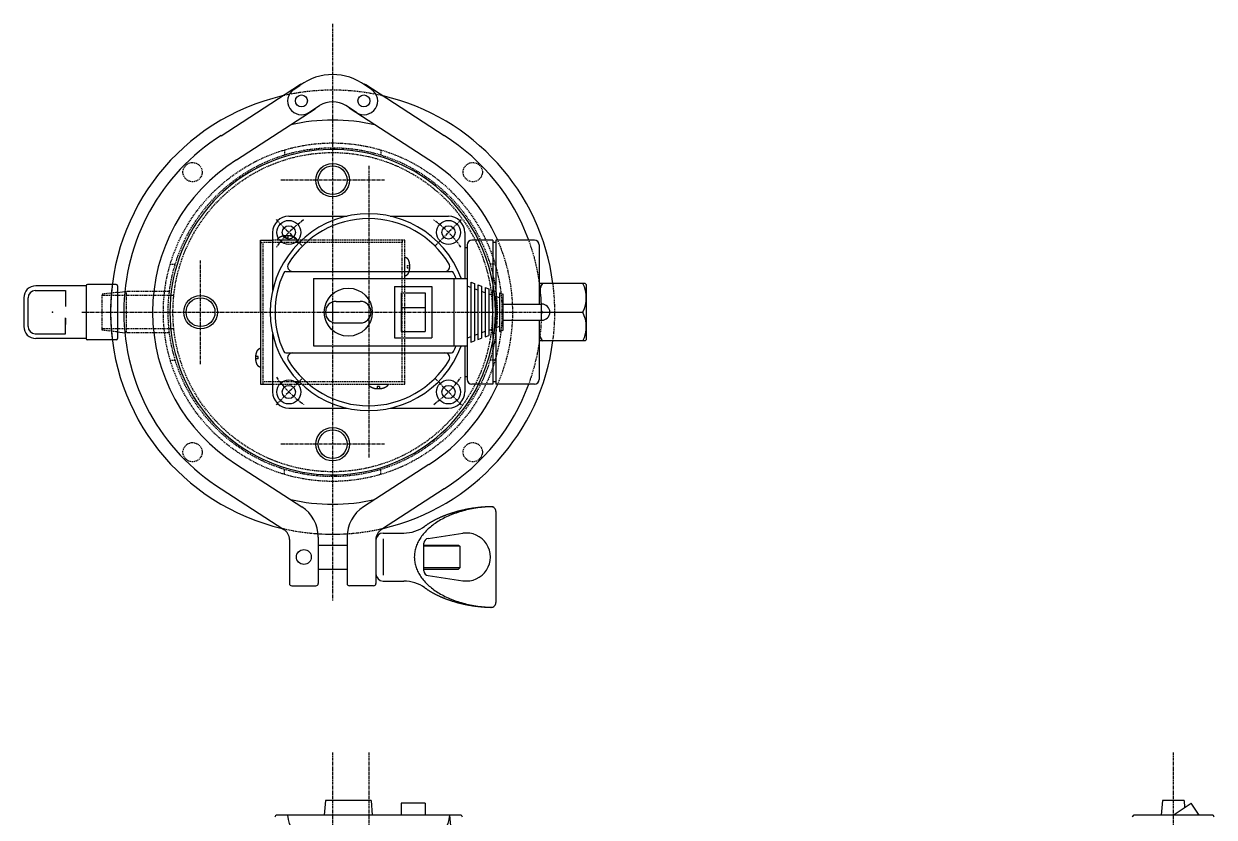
# Model space of a CAD drawing. Extents: x 249 to 1051, y 18 to 996.
# Drawn here: x 287.9 to 783.5, y 665.1 to 995.7 of the extents above; entities that cross this region are included whole.
import ezdxf

# ---------------------------------------------------------------- set-up
doc = ezdxf.new("R2010")
doc.units = 0
doc.linetypes.add('CENTER', pattern=[2, 1.25, -0.25, 0.25, -0.25])
doc.linetypes.add('DASHED', pattern=[0.75, 0.5, -0.25])
doc.layers.get('0').update_dxf_attribs({"linetype": 'CONTINUOUS'})
doc.layers.add('CENTER', color=1, linetype='CENTER')

msp = doc.modelspace()

# ---------------------------------------------------------------- linework, layer by layer
at = {"color": 7, "linetype": 'CONTINUOUS'}
for p, q in [((370.01, 949.05), (402.69, 970.27)), ((400.37, 968.34), (402.88, 969.97)), ((432.63, 968.34), (430.11, 969.97)), ((462.99, 949.05), (430.31, 970.27)), ((406.63, 958.69), (411.05, 961.57)), ((426.37, 958.69), (421.94, 961.57)), ((376.48, 938.95), (409.22, 960.21)), ((456.52, 938.95), (423.78, 960.21)), ((398.3, 915.52), (422.5, 915.52)), ((440.5, 915.52), (464.7, 915.52)), ((391.5, 908.72), (391.5, 884.52)), ((471.5, 908.72), (471.5, 889.52)), ((386.5, 905.52), (386.5, 904.52)), ((386.5, 875.52), (386.5, 905.52)), ((386.5, 905.52), (391.5, 905.52)), ((386.5, 905.52), (391.5, 905.52)), ((386.5, 904.52), (386.5, 904.52)), ((386.5, 904.52), (386.5, 845.52)), ((472.5, 902.38), (471.5, 902.38)), ((472.5, 903.52), (472.5, 847.52)), ((483.25, 905.52), (474.5, 905.52)), ((483.25, 905.52), (483.25, 884.57)), ((484.5, 904.52), (483.25, 904.52)), ((500.5, 905.52), (484.5, 905.52)), ((484.5, 905.52), (484.5, 845.52)), ((502.5, 903.52), (502.5, 878.87)), ((397.03, 892.52), (465.97, 892.52)), ((408.5, 889.52), (408.5, 861.52)), ((408.5, 889.52), (472.5, 889.52)), ((467, 889.52), (467, 861.52)), ((472.5, 889.52), (472.5, 861.52)), ((474, 887.97), (475.5, 887.42)), ((474, 887.97), (474, 863.07)), ((475.5, 887.42), (475.5, 863.62)), ((502.86, 887.52), (502.69, 887.4)), ((521.61, 887.52), (502.86, 887.52)), ((521.61, 887.52), (522.11, 887.02)), ((292.68, 884.48), (305.22, 884.48)), ((313.9, 886.52), (292.9, 886.52)), ((305.22, 884.48), (305.22, 877.91)), ((313.9, 886.52), (313.9, 864.52)), ((326.4, 887.02), (314.4, 887.02)), ((326.9, 886.52), (326.9, 864.52)), ((326.9, 883.75), (329.92, 884.09)), ((442.25, 886.27), (457.75, 886.27)), ((442.25, 886.27), (442.25, 864.77)), ((445, 883.52), (455, 883.52)), ((445, 883.52), (445, 867.52)), ((455, 883.52), (455, 867.52)), ((457.75, 886.27), (457.75, 864.77)), ((474, 885.84), (472.5, 886.39)), ((477, 884.74), (475.5, 885.29)), ((477, 886.87), (478.5, 886.32)), ((477, 886.87), (477, 864.17)), ((478.5, 886.32), (478.5, 864.72)), ((480, 883.64), (478.5, 884.19)), ((480, 885.77), (481.5, 885.22)), ((480, 885.77), (480, 865.27)), ((481.5, 885.22), (481.5, 865.82)), ((483, 882.54), (481.5, 883.09)), ((483, 884.67), (484.5, 884.12)), ((483, 884.67), (483, 866.37)), ((484.5, 884.12), (484.5, 866.92)), ((486, 883.57), (487.5, 883.02)), ((486, 883.57), (486, 867.47)), ((487.5, 868.02), (487.5, 883.02)), ((522.11, 887.02), (522.11, 864.02)), ((522.11, 887.02), (522.11, 864.02)), ((287.9, 881.52), (287.9, 869.52)), ((289.68, 869.55), (289.68, 881.48)), ((416.5, 878.66), (416.5, 872.38)), ((418, 880.02), (428, 880.02)), ((445, 877.52), (455, 877.52)), ((486, 881.44), (484.5, 881.99)), ((487.5, 878.87), (503.58, 878.87)), ((305.22, 866.55), (305.22, 873.12)), ((305.22, 872.99), (305.22, 870.45)), ((386.5, 875.52), (386.5, 845.52)), ((414.27, 875.52), (418.73, 875.52)), ((503.86, 875.52), (520.65, 875.52)), ((418, 871.02), (428, 871.02)), ((445, 867.52), (455, 867.52)), ((480, 867.4), (478.5, 866.85)), ((483, 868.5), (481.5, 867.95)), ((486, 869.6), (484.5, 869.05)), ((486, 867.47), (487.5, 868.02)), ((487.5, 872.17), (503.58, 872.17)), ((502.5, 872.17), (502.5, 847.52)), ((292.68, 866.55), (305.22, 866.55)), ((313.9, 864.52), (292.9, 864.52)), ((313.9, 864.52), (310.25, 864.52)), ((326.4, 864.02), (314.4, 864.02)), ((326.9, 867.29), (329.92, 866.94)), ((391.5, 866.52), (391.5, 842.32)), ((442.25, 864.77), (457.75, 864.77)), ((474, 865.2), (472.5, 864.65)), ((474, 863.07), (475.5, 863.62)), ((477, 866.3), (475.5, 865.75)), ((477, 864.17), (478.5, 864.72)), ((480, 865.27), (481.5, 865.82)), ((483, 866.37), (484.5, 866.92)), ((483.25, 866.46), (483.25, 845.52)), ((502.86, 863.52), (502.69, 863.63)), ((521.61, 863.52), (502.86, 863.52)), ((522.11, 864.02), (521.61, 863.52)), ((386.5, 860.5), (386.5, 852.53)), ((397.03, 858.52), (465.97, 858.52)), ((408.5, 861.52), (472.5, 861.52)), ((471.5, 861.52), (471.5, 842.32)), ((385.5, 857.02), (384.52, 857.02)), ((385.5, 856.02), (384.52, 856.02)), ((385.5, 856.02), (385.5, 857.02)), ((472.5, 848.65), (471.5, 848.65)), ((386.5, 845.52), (391.5, 845.52)), ((387.5, 845.52), (391.5, 845.52)), ((483.25, 845.52), (474.5, 845.52)), ((484.5, 846.51), (483.25, 846.51)), ((500.5, 845.52), (484.5, 845.52)), ((398.3, 835.52), (422.5, 835.52)), ((440.5, 835.52), (464.7, 835.52)), ((376.48, 812.08), (403.67, 794.43)), ((456.52, 812.08), (429.33, 794.43)), ((370.01, 801.98), (396.22, 784.96)), ((462.99, 801.98), (436.78, 784.96)), ((484.5, 792.48), (484.5, 754.55)), ((437.5, 783.52), (446.12, 783.52)), ((456.21, 781.27), (470.7, 783.4)), ((398.5, 780.76), (398.5, 762.52)), ((410.5, 781.85), (410.5, 762.52)), ((410.5, 778.52), (422.5, 778.52)), ((422.5, 781.85), (422.5, 762.52)), ((434.5, 780.76), (434.5, 762.52)), ((434.5, 780.52), (434.5, 766.52)), ((437.5, 781.13), (437.5, 765.9)), ((454.5, 767.74), (454.5, 779.29)), ((454.5, 778.52), (468.95, 778.52)), ((468.95, 778.52), (469.5, 777.97)), ((469.5, 777.97), (454.5, 777.97)), ((469.5, 777.97), (469.5, 769.07)), ((410.5, 768.52), (422.5, 768.52)), ((469.5, 769.07), (454.5, 769.07)), ((454.5, 768.52), (468.95, 768.52)), ((468.95, 768.52), (469.5, 769.07)), ((437.5, 763.52), (446.12, 763.52)), ((456.21, 765.77), (470.7, 763.64)), ((399.5, 761.52), (409.5, 761.52)), ((433.5, 761.52), (423.5, 761.52)), ((413.5, 672.02), (413, 666.02)), ((432.5, 672.02), (413.5, 672.02)), ((432.5, 672.02), (433, 666.02)), ((445, 671.02), (445, 666.02)), ((455, 671.02), (445, 671.02)), ((455, 671.02), (455, 666.02)), ((762, 672.02), (761.5, 666.02)), ((771, 672.02), (762, 672.02)), ((766.5, 666.02), (774, 671.02)), ((771, 672.02), (771.24, 669.17)), ((777.33, 666.02), (774, 671.02)), ((469.57, 666.02), (393.43, 666.02)), ((467, 647.52), (465.25, 666.02)), ((782.55, 666.02), (750.45, 666.02))]:
    msp.add_line(p, q, dxfattribs=at)
at = {"color": 3, "linetype": 'DASHED'}
for p, q in [((396.5, 943.12), (396.5, 941.03)), ((436.5, 943.12), (436.5, 941.03)), ((397, 906.52), (397, 907.5)), ((398, 906.52), (398, 907.5)), ((386.5, 904.52), (387.5, 904.52)), ((445.5, 904.52), (387.5, 904.52)), ((387.5, 846.52), (387.5, 904.52)), ((445.5, 905.52), (391.5, 905.52)), ((401.48, 905.52), (393.52, 905.52)), ((397, 906.52), (398, 906.52)), ((446.5, 905.52), (445.5, 905.52)), ((445.5, 905.52), (445.5, 904.52)), ((445.5, 846.52), (445.5, 904.52)), ((446.5, 846.52), (446.5, 905.52)), ((446.5, 890.53), (446.5, 898.5)), ((348.9, 895.52), (350.99, 895.52)), ((447.5, 895.02), (448.49, 895.02)), ((447.5, 895.02), (447.5, 894.02)), ((447.5, 894.02), (448.49, 894.02)), ((484.1, 895.52), (482.02, 895.52)), ((326.9, 883.75), (320.55, 883.02)), ((320.55, 868.02), (320.55, 883.02)), ((326.9, 882.52), (320.55, 882.52)), ((326.9, 883.75), (326.9, 867.29)), ((350.37, 882.52), (326.9, 882.52)), ((329.92, 884.09), (330.55, 884.17)), ((330.55, 884.17), (330.55, 866.87)), ((348.55, 884.17), (330.55, 884.17)), ((326.9, 868.52), (320.55, 868.52)), ((326.9, 867.29), (320.55, 868.02)), ((350.37, 868.52), (326.9, 868.52)), ((330.55, 866.87), (329.92, 866.94)), ((348.55, 866.87), (330.55, 866.87)), ((348.9, 855.52), (350.99, 855.52)), ((484.1, 855.52), (482.02, 855.52)), ((387.5, 845.52), (387.5, 846.52)), ((445.5, 846.52), (387.5, 846.52)), ((391.5, 845.52), (446.5, 845.52)), ((431.52, 845.52), (439.48, 845.52)), ((435, 844.52), (435, 843.53)), ((436, 844.52), (435, 844.52)), ((436, 844.52), (436, 843.53)), ((446.5, 846.52), (445.5, 846.52)), ((446.5, 845.52), (446.5, 846.52)), ((396.5, 807.91), (396.5, 810)), ((436.5, 807.91), (436.5, 810))]:
    msp.add_line(p, q, dxfattribs=at)
for points in [[(393.52, 905.52, 0), (393.52, 905.57, 0), (393.52, 905.62, 0), (393.53, 905.66, 0), (393.54, 905.71, 0), (393.55, 905.76, 0), (393.56, 905.81, 0), (393.58, 905.86, 0), (393.59, 905.91, 0), (393.61, 905.95, 0), (393.64, 906, 0), (393.66, 906.05, 0), (393.69, 906.1, 0), (393.72, 906.14, 0), (393.75, 906.19, 0), (393.78, 906.24, 0), (393.82, 906.28, 0), (393.86, 906.33, 0), (393.9, 906.37, 0), (393.94, 906.42, 0), (393.99, 906.46, 0), (394.04, 906.5, 0), (394.08, 906.54, 0), (394.13, 906.59, 0), (394.19, 906.63, 0), (394.24, 906.67, 0), (394.3, 906.71, 0), (394.36, 906.75, 0), (394.42, 906.78, 0), (394.48, 906.82, 0), (394.55, 906.86, 0), (394.62, 906.9, 0), (394.68, 906.93, 0), (394.75, 906.97, 0), (394.83, 907, 0), (394.9, 907.03, 0), (394.97, 907.06, 0), (395.05, 907.09, 0), (395.13, 907.12, 0), (395.21, 907.15, 0), (395.29, 907.18, 0), (395.37, 907.21, 0), (395.45, 907.23, 0), (395.54, 907.26, 0), (395.62, 907.28, 0), (395.71, 907.3, 0), (395.8, 907.32, 0), (395.89, 907.35, 0), (395.98, 907.36, 0), (396.07, 907.38, 0), (396.16, 907.4, 0), (396.25, 907.42, 0), (396.34, 907.43, 0), (396.44, 907.44, 0), (396.53, 907.46, 0), (396.63, 907.47, 0), (396.72, 907.48, 0), (396.82, 907.49, 0), (396.92, 907.49, 0), (397.01, 907.5, 0), (397.11, 907.51, 0), (397.21, 907.51, 0), (397.31, 907.51, 0), (397.4, 907.52, 0), (397.5, 907.52, 0), (397.6, 907.52, 0), (397.7, 907.51, 0), (397.79, 907.51, 0), (397.89, 907.51, 0), (397.99, 907.5, 0), (398.08, 907.49, 0), (398.18, 907.49, 0), (398.28, 907.48, 0), (398.37, 907.47, 0), (398.47, 907.46, 0), (398.56, 907.44, 0), (398.66, 907.43, 0), (398.75, 907.42, 0), (398.84, 907.4, 0), (398.94, 907.38, 0), (399.02, 907.36, 0), (399.12, 907.35, 0), (399.2, 907.32, 0), (399.29, 907.3, 0), (399.38, 907.28, 0), (399.46, 907.26, 0), (399.55, 907.23, 0), (399.63, 907.21, 0), (399.71, 907.18, 0), (399.8, 907.15, 0), (399.87, 907.12, 0), (399.95, 907.09, 0), (400.03, 907.06, 0), (400.1, 907.03, 0), (400.18, 907, 0), (400.25, 906.97, 0), (400.32, 906.93, 0), (400.39, 906.9, 0), (400.45, 906.86, 0), (400.52, 906.82, 0), (400.58, 906.78, 0), (400.64, 906.75, 0), (400.7, 906.71, 0), (400.76, 906.67, 0), (400.81, 906.63, 0), (400.87, 906.59, 0), (400.92, 906.54, 0), (400.97, 906.5, 0), (401.01, 906.46, 0), (401.06, 906.42, 0), (401.1, 906.37, 0), (401.14, 906.33, 0), (401.18, 906.28, 0), (401.22, 906.24, 0), (401.25, 906.19, 0), (401.28, 906.14, 0), (401.31, 906.1, 0), (401.34, 906.05, 0), (401.37, 906, 0), (401.39, 905.95, 0), (401.41, 905.91, 0), (401.43, 905.86, 0), (401.44, 905.81, 0), (401.45, 905.76, 0), (401.46, 905.71, 0), (401.47, 905.66, 0), (401.48, 905.62, 0), (401.48, 905.57, 0), (401.49, 905.52, 0)], [(446.5, 898.5, 0), (446.55, 898.5, 0), (446.6, 898.49, 0), (446.65, 898.49, 0), (446.7, 898.48, 0), (446.75, 898.47, 0), (446.79, 898.46, 0), (446.84, 898.44, 0), (446.89, 898.42, 0), (446.94, 898.4, 0), (446.99, 898.38, 0), (447.03, 898.36, 0), (447.08, 898.33, 0), (447.13, 898.3, 0), (447.18, 898.27, 0), (447.22, 898.23, 0), (447.27, 898.2, 0), (447.31, 898.16, 0), (447.36, 898.12, 0), (447.4, 898.08, 0), (447.44, 898.03, 0), (447.49, 897.98, 0), (447.53, 897.93, 0), (447.57, 897.88, 0), (447.61, 897.83, 0), (447.65, 897.77, 0), (447.69, 897.72, 0), (447.73, 897.66, 0), (447.77, 897.6, 0), (447.81, 897.53, 0), (447.84, 897.47, 0), (447.88, 897.4, 0), (447.92, 897.33, 0), (447.95, 897.26, 0), (447.98, 897.19, 0), (448.01, 897.12, 0), (448.05, 897.04, 0), (448.08, 896.97, 0), (448.11, 896.89, 0), (448.14, 896.81, 0), (448.16, 896.73, 0), (448.19, 896.65, 0), (448.22, 896.57, 0), (448.24, 896.48, 0), (448.26, 896.39, 0), (448.29, 896.31, 0), (448.31, 896.22, 0), (448.33, 896.13, 0), (448.35, 896.04, 0), (448.37, 895.95, 0), (448.38, 895.86, 0), (448.4, 895.77, 0), (448.42, 895.67, 0), (448.43, 895.58, 0), (448.44, 895.48, 0), (448.45, 895.39, 0), (448.46, 895.29, 0), (448.47, 895.2, 0), (448.48, 895.1, 0), (448.49, 895, 0), (448.49, 894.91, 0), (448.5, 894.81, 0), (448.5, 894.71, 0), (448.5, 894.61, 0), (448.5, 894.52, 0), (448.5, 894.42, 0), (448.5, 894.32, 0), (448.5, 894.22, 0), (448.49, 894.13, 0), (448.49, 894.03, 0), (448.48, 893.93, 0), (448.47, 893.83, 0), (448.46, 893.74, 0), (448.45, 893.64, 0), (448.44, 893.55, 0), (448.43, 893.45, 0), (448.42, 893.36, 0), (448.4, 893.27, 0), (448.38, 893.17, 0), (448.37, 893.08, 0), (448.35, 892.99, 0), (448.33, 892.9, 0), (448.31, 892.81, 0), (448.29, 892.73, 0), (448.26, 892.64, 0), (448.24, 892.55, 0), (448.22, 892.47, 0), (448.19, 892.38, 0), (448.16, 892.3, 0), (448.14, 892.22, 0), (448.11, 892.14, 0), (448.08, 892.07, 0), (448.05, 891.99, 0), (448.01, 891.91, 0), (447.98, 891.84, 0), (447.95, 891.77, 0), (447.92, 891.7, 0), (447.88, 891.63, 0), (447.84, 891.57, 0), (447.81, 891.5, 0), (447.77, 891.44, 0), (447.73, 891.38, 0), (447.69, 891.32, 0), (447.65, 891.26, 0), (447.61, 891.2, 0), (447.57, 891.15, 0), (447.53, 891.1, 0), (447.49, 891.05, 0), (447.44, 891, 0), (447.4, 890.96, 0), (447.36, 890.91, 0), (447.31, 890.87, 0), (447.27, 890.84, 0), (447.22, 890.8, 0), (447.18, 890.77, 0), (447.13, 890.73, 0), (447.08, 890.7, 0), (447.03, 890.68, 0), (446.99, 890.65, 0), (446.94, 890.63, 0), (446.89, 890.61, 0), (446.84, 890.59, 0), (446.79, 890.58, 0), (446.75, 890.56, 0), (446.7, 890.55, 0), (446.65, 890.54, 0), (446.6, 890.54, 0), (446.55, 890.53, 0), (446.5, 890.53, 0)], [(439.48, 845.52, 0), (439.48, 845.47, 0), (439.48, 845.42, 0), (439.47, 845.37, 0), (439.46, 845.32, 0), (439.45, 845.27, 0), (439.44, 845.22, 0), (439.43, 845.17, 0), (439.41, 845.13, 0), (439.39, 845.08, 0), (439.37, 845.03, 0), (439.34, 844.98, 0), (439.31, 844.94, 0), (439.28, 844.89, 0), (439.25, 844.84, 0), (439.22, 844.8, 0), (439.18, 844.75, 0), (439.14, 844.71, 0), (439.1, 844.66, 0), (439.06, 844.62, 0), (439.01, 844.57, 0), (438.97, 844.53, 0), (438.92, 844.49, 0), (438.87, 844.45, 0), (438.81, 844.4, 0), (438.76, 844.36, 0), (438.7, 844.33, 0), (438.64, 844.29, 0), (438.58, 844.25, 0), (438.52, 844.21, 0), (438.45, 844.17, 0), (438.39, 844.14, 0), (438.32, 844.1, 0), (438.25, 844.07, 0), (438.18, 844.03, 0), (438.1, 844, 0), (438.03, 843.97, 0), (437.95, 843.94, 0), (437.87, 843.91, 0), (437.8, 843.88, 0), (437.71, 843.85, 0), (437.63, 843.83, 0), (437.55, 843.8, 0), (437.46, 843.78, 0), (437.38, 843.75, 0), (437.29, 843.73, 0), (437.2, 843.71, 0), (437.12, 843.69, 0), (437.02, 843.67, 0), (436.93, 843.65, 0), (436.84, 843.63, 0), (436.75, 843.62, 0), (436.66, 843.6, 0), (436.56, 843.59, 0), (436.47, 843.58, 0), (436.37, 843.57, 0), (436.28, 843.55, 0), (436.18, 843.55, 0), (436.08, 843.54, 0), (435.99, 843.53, 0), (435.89, 843.53, 0), (435.79, 843.52, 0), (435.7, 843.52, 0), (435.6, 843.52, 0), (435.5, 843.52, 0), (435.4, 843.52, 0), (435.31, 843.52, 0), (435.21, 843.52, 0), (435.11, 843.53, 0), (435.01, 843.53, 0), (434.92, 843.54, 0), (434.82, 843.55, 0), (434.72, 843.55, 0), (434.63, 843.57, 0), (434.53, 843.58, 0), (434.44, 843.59, 0), (434.34, 843.6, 0), (434.25, 843.62, 0), (434.16, 843.63, 0), (434.07, 843.65, 0), (433.98, 843.67, 0), (433.89, 843.69, 0), (433.8, 843.71, 0), (433.71, 843.73, 0), (433.62, 843.75, 0), (433.54, 843.78, 0), (433.45, 843.8, 0), (433.37, 843.83, 0), (433.29, 843.85, 0), (433.21, 843.88, 0), (433.13, 843.91, 0), (433.05, 843.94, 0), (432.97, 843.97, 0), (432.9, 844, 0), (432.83, 844.03, 0), (432.75, 844.07, 0), (432.68, 844.1, 0), (432.62, 844.14, 0), (432.55, 844.17, 0), (432.48, 844.21, 0), (432.42, 844.25, 0), (432.36, 844.29, 0), (432.3, 844.33, 0), (432.24, 844.36, 0), (432.19, 844.4, 0), (432.13, 844.45, 0), (432.08, 844.49, 0), (432.04, 844.53, 0), (431.99, 844.57, 0), (431.94, 844.62, 0), (431.9, 844.66, 0), (431.86, 844.71, 0), (431.82, 844.75, 0), (431.78, 844.8, 0), (431.75, 844.84, 0), (431.72, 844.89, 0), (431.69, 844.94, 0), (431.66, 844.98, 0), (431.64, 845.03, 0), (431.61, 845.08, 0), (431.59, 845.13, 0), (431.58, 845.17, 0), (431.56, 845.22, 0), (431.55, 845.27, 0), (431.54, 845.32, 0), (431.53, 845.37, 0), (431.52, 845.42, 0), (431.52, 845.47, 0), (431.52, 845.52, 0)]]:
    msp.add_polyline3d(points, dxfattribs=at)
at = {"color": 7, "linetype": 'CONTINUOUS'}
for points in [[(386.5, 852.53, 0), (386.45, 852.53, 0), (386.4, 852.54, 0), (386.35, 852.54, 0), (386.31, 852.55, 0), (386.26, 852.56, 0), (386.21, 852.58, 0), (386.16, 852.59, 0), (386.11, 852.61, 0), (386.06, 852.63, 0), (386.01, 852.65, 0), (385.97, 852.68, 0), (385.92, 852.7, 0), (385.87, 852.73, 0), (385.83, 852.77, 0), (385.78, 852.8, 0), (385.74, 852.84, 0), (385.69, 852.88, 0), (385.65, 852.91, 0), (385.6, 852.96, 0), (385.56, 853, 0), (385.51, 853.05, 0), (385.47, 853.1, 0), (385.43, 853.15, 0), (385.39, 853.2, 0), (385.35, 853.26, 0), (385.31, 853.32, 0), (385.27, 853.38, 0), (385.23, 853.44, 0), (385.19, 853.5, 0), (385.16, 853.57, 0), (385.12, 853.63, 0), (385.09, 853.7, 0), (385.05, 853.77, 0), (385.02, 853.84, 0), (384.99, 853.91, 0), (384.95, 853.99, 0), (384.92, 854.07, 0), (384.89, 854.14, 0), (384.87, 854.22, 0), (384.84, 854.3, 0), (384.81, 854.38, 0), (384.79, 854.47, 0), (384.76, 854.55, 0), (384.74, 854.64, 0), (384.71, 854.73, 0), (384.69, 854.81, 0), (384.67, 854.9, 0), (384.65, 854.99, 0), (384.63, 855.08, 0), (384.62, 855.17, 0), (384.6, 855.27, 0), (384.59, 855.36, 0), (384.57, 855.45, 0), (384.56, 855.55, 0), (384.55, 855.64, 0), (384.54, 855.74, 0), (384.53, 855.84, 0), (384.52, 855.93, 0), (384.52, 856.03, 0), (384.51, 856.13, 0), (384.51, 856.22, 0), (384.5, 856.32, 0), (384.5, 856.42, 0), (384.5, 856.52, 0), (384.5, 856.61, 0), (384.5, 856.71, 0), (384.51, 856.81, 0), (384.51, 856.91, 0), (384.52, 857, 0), (384.52, 857.1, 0), (384.53, 857.2, 0), (384.54, 857.29, 0), (384.55, 857.39, 0), (384.56, 857.48, 0), (384.57, 857.58, 0), (384.59, 857.67, 0), (384.6, 857.77, 0), (384.62, 857.86, 0), (384.63, 857.95, 0), (384.65, 858.04, 0), (384.67, 858.13, 0), (384.69, 858.22, 0), (384.71, 858.31, 0), (384.74, 858.39, 0), (384.76, 858.48, 0), (384.79, 858.57, 0), (384.81, 858.65, 0), (384.84, 858.73, 0), (384.87, 858.81, 0), (384.89, 858.89, 0), (384.92, 858.97, 0), (384.95, 859.04, 0), (384.99, 859.12, 0), (385.02, 859.19, 0), (385.05, 859.26, 0), (385.09, 859.33, 0), (385.12, 859.4, 0), (385.16, 859.47, 0), (385.19, 859.53, 0), (385.23, 859.6, 0), (385.27, 859.66, 0), (385.31, 859.72, 0), (385.35, 859.77, 0), (385.39, 859.83, 0), (385.43, 859.88, 0), (385.47, 859.93, 0), (385.51, 859.98, 0), (385.56, 860.03, 0), (385.6, 860.08, 0), (385.65, 860.12, 0), (385.69, 860.16, 0), (385.74, 860.2, 0), (385.78, 860.23, 0), (385.83, 860.27, 0), (385.87, 860.3, 0), (385.92, 860.33, 0), (385.97, 860.36, 0), (386.01, 860.38, 0), (386.06, 860.4, 0), (386.11, 860.42, 0), (386.16, 860.44, 0), (386.21, 860.46, 0), (386.26, 860.47, 0), (386.31, 860.48, 0), (386.35, 860.49, 0), (386.4, 860.5, 0), (386.45, 860.5, 0), (386.5, 860.5, 0)], [(482.43, 794.48, 0), (481.63, 794.44, 0), (480.83, 794.39, 0), (480.03, 794.33, 0), (479.24, 794.26, 0), (478.45, 794.18, 0), (477.66, 794.09, 0), (476.87, 793.98, 0), (476.1, 793.86, 0), (475.32, 793.74, 0), (474.55, 793.6, 0), (473.79, 793.45, 0), (473.03, 793.28, 0), (472.28, 793.11, 0), (471.53, 792.93, 0), (470.8, 792.74, 0), (470.06, 792.53, 0), (469.34, 792.31, 0), (468.63, 792.09, 0), (467.92, 791.85, 0), (467.23, 791.61, 0), (466.54, 791.35, 0), (465.87, 791.08, 0), (465.2, 790.8, 0), (464.55, 790.52, 0), (463.9, 790.22, 0), (463.27, 789.92, 0), (462.65, 789.61, 0), (462.04, 789.28, 0), (461.45, 788.95, 0), (460.86, 788.61, 0), (460.29, 788.26, 0), (459.74, 787.9, 0), (459.19, 787.54, 0), (458.67, 787.17, 0), (458.15, 786.79, 0), (457.65, 786.4, 0), (457.17, 786.01, 0), (456.7, 785.6, 0), (456.24, 785.2, 0), (455.81, 784.78, 0), (455.38, 784.36, 0), (454.98, 783.93, 0), (454.59, 783.5, 0), (454.21, 783.06, 0), (453.86, 782.62, 0), (453.52, 782.17, 0), (453.2, 781.71, 0), (452.89, 781.26, 0), (452.61, 780.79, 0), (452.34, 780.33, 0), (452.09, 779.86, 0), (451.85, 779.38, 0), (451.64, 778.9, 0), (451.44, 778.42, 0), (451.26, 777.94, 0), (451.11, 777.46, 0), (450.96, 776.97, 0), (450.84, 776.48, 0), (450.74, 775.99, 0), (450.65, 775.5, 0), (450.59, 775, 0), (450.54, 774.51, 0), (450.51, 774.01, 0), (450.5, 773.52, 0), (450.51, 773.02, 0), (450.54, 772.53, 0), (450.59, 772.03, 0), (450.65, 771.54, 0), (450.74, 771.04, 0), (450.84, 770.55, 0), (450.96, 770.07, 0), (451.11, 769.58, 0), (451.26, 769.09, 0), (451.44, 768.61, 0), (451.64, 768.13, 0), (451.85, 767.65, 0), (452.09, 767.18, 0), (452.34, 766.71, 0), (452.61, 766.24, 0), (452.89, 765.78, 0), (453.2, 765.32, 0), (453.52, 764.86, 0), (453.86, 764.42, 0), (454.21, 763.97, 0), (454.59, 763.53, 0), (454.98, 763.1, 0), (455.38, 762.67, 0), (455.81, 762.25, 0), (456.24, 761.84, 0), (456.7, 761.43, 0), (457.17, 761.03, 0), (457.65, 760.63, 0), (458.15, 760.25, 0), (458.67, 759.87, 0), (459.19, 759.49, 0), (459.74, 759.13, 0), (460.29, 758.77, 0), (460.86, 758.42, 0), (461.45, 758.08, 0), (462.04, 757.75, 0), (462.65, 757.43, 0), (463.27, 757.11, 0), (463.9, 756.81, 0), (464.55, 756.51, 0), (465.2, 756.23, 0), (465.87, 755.95, 0), (466.54, 755.68, 0), (467.23, 755.43, 0), (467.92, 755.18, 0), (468.63, 754.95, 0), (469.34, 754.72, 0), (470.06, 754.5, 0), (470.8, 754.3, 0), (471.53, 754.1, 0), (472.28, 753.92, 0), (473.03, 753.75, 0), (473.79, 753.59, 0), (474.55, 753.44, 0), (475.32, 753.3, 0), (476.1, 753.17, 0), (476.87, 753.05, 0), (477.66, 752.95, 0), (478.45, 752.85, 0), (479.24, 752.77, 0), (480.03, 752.7, 0), (480.83, 752.64, 0), (481.63, 752.59, 0), (482.43, 752.56, 0)], [(482.44, 794.49, 0), (482.19, 794.48, 0), (481.94, 794.47, 0), (481.69, 794.46, 0), (481.44, 794.45, 0), (481.19, 794.43, 0), (480.94, 794.42, 0), (480.69, 794.41, 0), (480.44, 794.39, 0), (480.19, 794.38, 0), (479.94, 794.36, 0), (479.7, 794.34, 0), (479.45, 794.32, 0), (479.2, 794.3, 0), (478.95, 794.28, 0), (478.7, 794.26, 0), (478.46, 794.24, 0), (478.21, 794.22, 0), (477.96, 794.19, 0), (477.72, 794.17, 0), (477.47, 794.14, 0), (477.23, 794.12, 0), (476.98, 794.09, 0), (476.74, 794.06, 0), (476.49, 794.03, 0), (476.25, 794, 0), (476, 793.97, 0), (475.76, 793.93, 0), (475.52, 793.9, 0), (475.27, 793.87, 0), (475.03, 793.83, 0), (474.79, 793.8, 0), (474.55, 793.76, 0), (474.31, 793.72, 0), (474.06, 793.68, 0), (473.82, 793.64, 0), (473.58, 793.6, 0), (473.35, 793.56, 0), (473.11, 793.52, 0), (472.87, 793.48, 0), (472.63, 793.43, 0), (472.39, 793.39, 0), (472.16, 793.34, 0), (471.92, 793.29, 0), (471.69, 793.25, 0), (471.45, 793.2, 0), (471.22, 793.15, 0), (470.98, 793.1, 0), (470.75, 793.05, 0), (470.52, 792.99, 0), (470.29, 792.94, 0), (470.05, 792.89, 0), (469.82, 792.83, 0), (469.59, 792.78, 0), (469.36, 792.72, 0), (469.13, 792.66, 0), (468.91, 792.61, 0), (468.68, 792.55, 0), (468.45, 792.49, 0), (468.23, 792.42, 0), (468, 792.36, 0), (467.78, 792.3, 0), (467.55, 792.24, 0), (467.33, 792.17, 0), (467.11, 792.11, 0), (466.89, 792.04, 0), (466.67, 791.98, 0), (466.45, 791.91, 0), (466.23, 791.84, 0), (466.01, 791.77, 0), (465.79, 791.7, 0), (465.58, 791.63, 0), (465.36, 791.56, 0), (465.15, 791.49, 0), (464.93, 791.41, 0), (464.72, 791.34, 0), (464.51, 791.27, 0), (464.3, 791.19, 0), (464.09, 791.11, 0), (463.88, 791.04, 0), (463.67, 790.96, 0), (463.46, 790.88, 0), (463.25, 790.8, 0), (463.05, 790.72, 0), (462.84, 790.64, 0), (462.64, 790.56, 0), (462.44, 790.48, 0), (462.24, 790.39, 0), (462.04, 790.31, 0), (461.84, 790.22, 0), (461.64, 790.14, 0), (461.44, 790.05, 0), (461.24, 789.96, 0), (461.05, 789.88, 0), (460.85, 789.79, 0), (460.66, 789.7, 0), (460.47, 789.61, 0), (460.28, 789.52, 0), (460.08, 789.43, 0), (459.9, 789.33, 0), (459.71, 789.24, 0), (459.52, 789.15, 0), (459.33, 789.05, 0), (459.15, 788.96, 0), (458.97, 788.86, 0), (458.79, 788.77, 0), (458.6, 788.67, 0), (458.42, 788.57, 0), (458.25, 788.47, 0), (458.07, 788.38, 0), (457.89, 788.27, 0), (457.71, 788.17, 0), (457.54, 788.07, 0), (457.37, 787.97, 0), (457.2, 787.87, 0), (457.02, 787.77, 0), (456.86, 787.66, 0), (456.69, 787.56, 0), (456.52, 787.46, 0), (456.36, 787.35, 0), (456.19, 787.24, 0), (456.03, 787.14, 0), (455.87, 787.03, 0), (455.71, 786.92, 0), (455.55, 786.81, 0), (455.39, 786.7, 0), (455.23, 786.59, 0), (455.08, 786.48, 0), (454.92, 786.37, 0)], [(454.92, 760.66, 0), (455.08, 760.55, 0), (455.23, 760.44, 0), (455.39, 760.33, 0), (455.55, 760.22, 0), (455.71, 760.11, 0), (455.87, 760, 0), (456.03, 759.9, 0), (456.19, 759.79, 0), (456.36, 759.68, 0), (456.52, 759.58, 0), (456.69, 759.47, 0), (456.86, 759.37, 0), (457.02, 759.27, 0), (457.2, 759.16, 0), (457.37, 759.06, 0), (457.54, 758.96, 0), (457.71, 758.86, 0), (457.89, 758.76, 0), (458.07, 758.66, 0), (458.25, 758.56, 0), (458.42, 758.46, 0), (458.6, 758.36, 0), (458.79, 758.27, 0), (458.97, 758.17, 0), (459.15, 758.07, 0), (459.33, 757.98, 0), (459.52, 757.88, 0), (459.71, 757.79, 0), (459.9, 757.7, 0), (460.08, 757.61, 0), (460.28, 757.51, 0), (460.47, 757.42, 0), (460.66, 757.34, 0), (460.85, 757.24, 0), (461.05, 757.16, 0), (461.24, 757.07, 0), (461.44, 756.98, 0), (461.64, 756.9, 0), (461.84, 756.81, 0), (462.04, 756.73, 0), (462.24, 756.64, 0), (462.44, 756.56, 0), (462.64, 756.48, 0), (462.84, 756.39, 0), (463.05, 756.31, 0), (463.25, 756.23, 0), (463.46, 756.15, 0), (463.67, 756.07, 0), (463.88, 756, 0), (464.09, 755.92, 0), (464.3, 755.84, 0), (464.51, 755.77, 0), (464.72, 755.69, 0), (464.93, 755.62, 0), (465.15, 755.55, 0), (465.36, 755.47, 0), (465.58, 755.4, 0), (465.79, 755.33, 0), (466.01, 755.26, 0), (466.23, 755.19, 0), (466.45, 755.12, 0), (466.67, 755.06, 0), (466.89, 754.99, 0), (467.11, 754.92, 0), (467.33, 754.86, 0), (467.55, 754.79, 0), (467.78, 754.73, 0), (468, 754.67, 0), (468.23, 754.61, 0), (468.45, 754.55, 0), (468.68, 754.49, 0), (468.91, 754.43, 0), (469.13, 754.37, 0), (469.36, 754.31, 0), (469.59, 754.26, 0), (469.82, 754.2, 0), (470.05, 754.15, 0), (470.29, 754.09, 0), (470.52, 754.04, 0), (470.75, 753.99, 0), (470.98, 753.94, 0), (471.22, 753.88, 0), (471.45, 753.84, 0), (471.69, 753.79, 0), (471.92, 753.74, 0), (472.16, 753.69, 0), (472.39, 753.65, 0), (472.63, 753.6, 0), (472.87, 753.56, 0), (473.11, 753.51, 0), (473.35, 753.47, 0), (473.58, 753.43, 0), (473.82, 753.39, 0), (474.06, 753.35, 0), (474.31, 753.31, 0), (474.55, 753.27, 0), (474.79, 753.24, 0), (475.03, 753.2, 0), (475.27, 753.17, 0), (475.52, 753.13, 0), (475.76, 753.1, 0), (476, 753.07, 0), (476.25, 753.03, 0), (476.49, 753, 0), (476.74, 752.97, 0), (476.98, 752.95, 0), (477.23, 752.92, 0), (477.47, 752.89, 0), (477.72, 752.86, 0), (477.96, 752.84, 0), (478.21, 752.82, 0), (478.46, 752.79, 0), (478.7, 752.77, 0), (478.95, 752.75, 0), (479.2, 752.73, 0), (479.45, 752.71, 0), (479.7, 752.69, 0), (479.94, 752.67, 0), (480.19, 752.66, 0), (480.44, 752.64, 0), (480.69, 752.63, 0), (480.94, 752.61, 0), (481.19, 752.6, 0), (481.44, 752.59, 0), (481.69, 752.58, 0), (481.94, 752.57, 0), (482.19, 752.56, 0), (482.44, 752.55, 0)]]:
    msp.add_polyline3d(points, dxfattribs=at)
for centre, radius in [((403.5, 963.52), 2.5), ((429.5, 963.52), 2.5), ((416.5, 930.52), 7), ((416.5, 930.52), 6), ((398.27, 908.75), 5), ((464.73, 908.75), 5), ((398.27, 908.75), 2.75), ((464.73, 908.75), 2.75), ((361.5, 875.52), 7), ((423, 875.52), 10), ((361.5, 875.52), 6), ((398.27, 842.28), 5), ((398.27, 842.28), 2.75), ((464.73, 842.28), 5), ((464.73, 842.28), 2.75), ((416.5, 820.52), 7), ((416.5, 820.52), 6), ((404.5, 773.52), 3.1)]:
    msp.add_circle(centre, radius, dxfattribs=at)
at = {"color": 3, "linetype": 'DASHED'}
for centre, radius in [((416.5, 875.52), 70.5), ((416.5, 875.52), 68.5), ((416.5, 875.52), 66.5), ((358.16, 933.85), 4), ((474.84, 933.85), 4), ((358.16, 817.18), 4), ((474.84, 817.18), 4)]:
    msp.add_circle(centre, radius, dxfattribs=at)
at = {"color": 7, "linetype": 'CONTINUOUS'}
for centre, radius, start, end in [((416.5, 951.84), 22.67, 53.0914, 126.9086), ((403.5, 963.52), 5.75, 123, 303), ((403.78, 968.6), 2, 90.6247, 123), ((429.5, 963.52), 5.75, 237, 57), ((429.23, 968.6), 2, 57, 89.5246), ((416.5, 875.52), 92.5, 103.1307, 256.8693), ((416.5, 953.18), 10, 57, 123), ((416.5, 875.52), 92.5, 7.454, 76.8693), ((408.13, 961.89), 2, 303, 324.6701), ((424.87, 961.89), 2, 215.5481, 237), ((416.5, 875.52), 80, 77.3775, 102.6225), ((416.5, 875.52), 87, 122.3, 237.7), ((416.5, 875.52), 87, 20.1713, 57.7), ((416.5, 875.52), 67.77, 26.2735, 333.7265), ((416.5, 875.52), 75, 122.2461, 237.7539), ((416.5, 875.52), 75, 23.5782, 57.7539), ((431.5, 875.52), 41, 20.2755, 339.7245), ((398.3, 908.72), 6.8, 90, 180), ((431.5, 875.52), 39, 30.8981, 149.1019), ((464.7, 908.72), 6.8, 0, 90), ((474.5, 903.52), 2, 90, 180), ((416.5, 875.52), 67.77, 333.7265, 26.2735), ((500.5, 903.52), 2, 0, 90), ((397.03, 891.52), 1, 90, 155.0989), ((399.75, 894.52), 2, 149.1019, 270), ((463.25, 894.52), 2, 270, 30.8981), ((465.97, 891.52), 1, 24.9011, 90), ((431.5, 875.52), 39, 155.0989, 204.9011), ((431.5, 875.52), 39, 21.0372, 24.9011), ((416.5, 875.52), 87, 2.2068, 8.6955), ((513.29, 881.51), 11.18, 147.4674, 158.2245), ((509.29, 881.53), 12.83, 332.2221, 27.7779), ((292.9, 881.52), 5, 90, 180), ((292.68, 881.48), 3, 90, 180), ((314.4, 886.52), 0.5, 90, 180), ((326.4, 886.52), 0.5, 0, 90), ((418, 875.52), 4.5, 90, 270), ((428, 875.52), 4.5, 270, 90), ((416.5, 875.52), 87, 357.7932, 2.2068), ((503.58, 875.52), 3.35, 270, 90), ((513.29, 881.51), 11.18, 208.8571, 212.4259), ((513.29, 869.52), 11.18, 147.6049, 151.1778), ((509.29, 869.5), 12.83, 332.2529, 27.8086), ((292.9, 869.52), 5, 180, 270), ((292.68, 869.55), 3, 180, 270), ((314.4, 864.52), 0.5, 180, 270), ((326.4, 864.52), 0.5, 270, 0), ((416.5, 875.52), 92.5, 283.1307, 352.546), ((513.29, 869.52), 11.18, 201.7362, 212.5633), ((397.03, 859.52), 1, 204.9011, 270), ((399.75, 856.52), 2, 90, 210.8981), ((463.25, 856.52), 2, 329.1019, 90), ((465.97, 859.52), 1, 270, 335.0989), ((431.5, 875.52), 39, 335.0989, 338.9628), ((431.5, 875.52), 39, 210.8981, 329.1019), ((416.5, 875.52), 75, 302.2461, 336.4218), ((416.5, 875.52), 87, 302.3, 339.8287), ((474.5, 847.52), 2, 180, 270), ((500.5, 847.52), 2, 270, 0), ((398.3, 842.32), 6.8, 180, 270), ((464.7, 842.32), 6.8, 270, 0), ((416.5, 875.52), 80, 257.3775, 282.6225), ((395.5, 781.85), 15, 0, 57), ((437.5, 781.85), 15, 123, 180), ((482.5, 792.48), 2, 0, 92.1633), ((482.5, 792.49), 2, 0, 91.7752), ((393.5, 780.76), 5, 0, 57), ((416.5, 875.52), 92.5, 266.2422, 273.7578), ((439.5, 780.76), 5, 123, 180), ((437.5, 780.52), 3, 90, 180), ((446.12, 798.52), 15, 270, 305.9449), ((472.2, 773.52), 9.99, 261.3329, 98.6671), ((456.5, 779.29), 2, 98.3544, 180), ((437.5, 766.52), 3, 180, 270), ((446.12, 748.52), 15, 54.0551, 90), ((456.5, 767.74), 2, 180, 261.6456), ((399.5, 762.52), 1, 180, 270), ((409.5, 762.52), 1, 270, 0), ((423.5, 762.52), 1, 180, 270), ((433.5, 762.52), 1, 270, 0), ((482.5, 754.55), 2, 267.8367, 360), ((482.5, 754.55), 2, 268.2248, 360), ((393.43, 665.02), 1, 90, 175.6724), ((406.75, 666.02), 9, 180, 270), ((456.25, 666.02), 9, 270, 0), ((469.57, 665.02), 1, 4.3276, 90), ((750.45, 665.02), 1, 90, 174.2608), ((782.55, 665.02), 1, 5.7392, 90)]:
    msp.add_arc(centre, radius, start, end, dxfattribs=at)
at = {"color": 3, "linetype": 'DASHED'}
for radius, start, end in [(92.5, 76.8693, 103.1307), (75, 336.4218, 23.5782), (87, 8.6955, 20.1713), (92.5, 352.546, 7.454), (92.5, 172.8583, 187.1417), (87, 352.1484, 357.7932), (87, 339.8287, 351.3045), (92.5, 256.8693, 266.2422), (92.5, 273.7578, 283.1307)]:
    msp.add_arc((416.5, 875.52), radius, start, end, dxfattribs=at)
at = {"color": 7, "linetype": 'CONTINUOUS'}
msp.add_point((299.9, 875.52), dxfattribs=at)
msp.add_point((299.9, 875.52), dxfattribs=at)
at = {"layer": 'CENTER', "color": 1, "linetype": 'CENTER'}
for p, q in [((416.5, 995.66), (416.5, 755.37)), ((431.5, 936.52), (431.5, 814.52)), ((438.1, 930.52), (394.9, 930.52)), ((392.96, 914.06), (403.71, 903.31)), ((470.04, 914.06), (459.29, 903.31)), ((361.5, 853.92), (361.5, 897.11)), ((312, 875.52), (521, 875.52)), ((403.71, 847.73), (392.96, 836.97)), ((459.29, 847.73), (470.04, 836.97)), ((438.1, 820.52), (394.9, 820.52)), ((416.5, 692.02), (416.5, 70.52)), ((431.5, 692.02), (431.5, 495.52)), ((766.5, 692.02), (766.5, 70.52))]:
    msp.add_line(p, q, dxfattribs=at)
for start, end in [(125.1998, 144.8002), (35.1998, 54.8002), (215.1998, 234.8002), (305.1998, 324.8002)]:
    msp.add_arc((431.5, 875.52), 47, start, end, dxfattribs=at)

doc.saveas('drawing.dxf')
